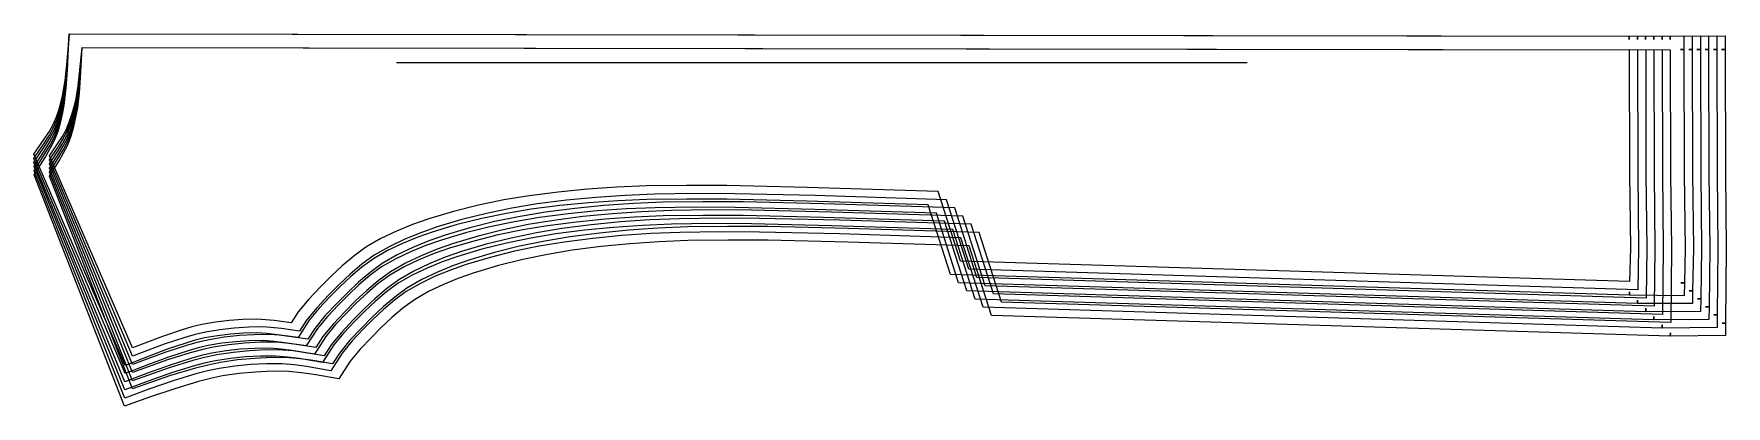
# Model space of a CAD drawing. Header units: inches. Extents: x 0 to 48.7, y 0 to 10.7.
import ezdxf

# ---------------------------------------------------------------- set-up
doc = ezdxf.new("R2010")
doc.units = ezdxf.units.IN

msp = doc.modelspace()

# ---------------------------------------------------------------- linework, layer by layer
at = {"layer": 'T001L001'}
for points in [[(0, 7.255), (0.3, 7.685), (0.441, 7.904), (0.57, 8.132), (0.653, 8.327), (0.722, 8.528), (0.781, 8.732), (0.829, 8.94), (0.898, 9.382), (0.95, 9.827), (1.028, 10.722), (45.895, 10.656), (45.895, 10.558), (45.895, 10.656), (47.47, 10.666), (47.471, 10.266), (47.373, 10.266), (47.471, 10.266), (47.48, 6.702), (47.504, 4.544), (47.483, 3.554), (47.384, 3.556), (47.483, 3.554), (47.475, 3.176), (45.9, 3.193), (45.903, 3.292), (45.9, 3.193), (26.367, 3.792), (25.727, 5.797), (22.236, 5.904), (19.935, 5.959), (18.785, 5.965), (17.636, 5.949), (16.801, 5.914), (15.967, 5.857), (15.136, 5.776), (14.308, 5.669), (13.593, 5.549), (12.884, 5.403), (12.182, 5.228), (11.489, 5.022), (11.042, 4.865), (10.604, 4.686), (10.177, 4.482), (9.768, 4.247), (9.433, 4.001), (9.117, 3.731), (8.813, 3.445), (8.519, 3.149), (8.21, 2.822), (7.923, 2.474), (7.602, 1.973), (7.007, 2.058), (6.709, 2.092), (6.41, 2.112), (6.033, 2.104), (5.658, 2.075), (5.284, 2.029), (4.913, 1.964), (4.639, 1.897), (4.368, 1.818), (3.832, 1.637), (2.627, 1.174), (0, 7.255)], [(0.002, 7.136), (0.305, 7.58), (0.448, 7.807), (0.577, 8.041), (0.661, 8.245), (0.731, 8.454), (0.79, 8.667), (0.837, 8.883), (0.905, 9.339), (0.953, 9.799), (1.024, 10.722), (46.131, 10.656), (46.131, 10.558), (46.131, 10.656), (47.706, 10.666), (47.707, 10.266), (47.609, 10.266), (47.707, 10.266), (47.716, 6.702), (47.74, 4.547), (47.719, 3.324), (47.621, 3.326), (47.719, 3.324), (47.713, 2.953), (46.138, 2.957), (46.133, 2.957), (46.136, 3.056), (46.133, 2.957), (26.604, 3.556), (25.963, 5.561), (22.472, 5.668), (20.172, 5.723), (19.022, 5.729), (17.872, 5.713), (17.037, 5.678), (16.203, 5.621), (15.372, 5.54), (14.544, 5.432), (13.83, 5.313), (13.12, 5.167), (12.418, 4.992), (11.725, 4.785), (11.278, 4.629), (10.84, 4.449), (10.413, 4.245), (10.004, 4.01), (9.67, 3.764), (9.353, 3.495), (9.049, 3.209), (8.755, 2.913), (8.446, 2.585), (8.16, 2.238), (7.837, 1.735), (7.216, 1.828), (6.905, 1.866), (6.594, 1.889), (6.197, 1.884), (5.801, 1.856), (5.407, 1.811), (5.016, 1.745), (4.727, 1.677), (4.441, 1.596), (3.875, 1.41), (3.247, 1.18), (2.623, 0.939), (0.002, 7.136)], [(0.004, 7.017), (0.31, 7.475), (0.454, 7.709), (0.584, 7.951), (0.67, 8.163), (0.74, 8.381), (0.799, 8.602), (0.846, 8.826), (0.911, 9.297), (0.956, 9.771), (1.021, 10.722), (46.368, 10.656), (46.367, 10.558), (46.368, 10.656), (47.942, 10.666), (47.943, 10.266), (47.845, 10.266), (47.943, 10.266), (47.952, 6.702), (47.976, 4.549), (47.955, 3.093), (47.857, 3.094), (47.955, 3.093), (47.95, 2.725), (46.375, 2.721), (46.369, 2.721), (46.372, 2.819), (46.369, 2.721), (26.84, 3.32), (26.2, 5.325), (22.708, 5.432), (20.408, 5.487), (19.258, 5.493), (18.108, 5.477), (17.273, 5.442), (16.44, 5.384), (15.608, 5.303), (14.78, 5.196), (14.066, 5.077), (13.356, 4.931), (12.655, 4.755), (11.961, 4.549), (11.514, 4.393), (11.076, 4.213), (10.65, 4.009), (10.24, 3.774), (9.906, 3.528), (9.589, 3.259), (9.285, 2.973), (8.992, 2.676), (8.682, 2.349), (8.396, 2.002), (8.072, 1.497), (7.426, 1.599), (7.103, 1.64), (6.778, 1.666), (6.361, 1.664), (5.945, 1.638), (5.531, 1.593), (5.12, 1.526), (4.815, 1.457), (4.514, 1.375), (3.919, 1.183), (3.267, 0.95), (2.62, 0.705), (0.004, 7.017)], [(0.005, 6.898), (0.315, 7.371), (0.461, 7.612), (0.592, 7.86), (0.678, 8.081), (0.749, 8.307), (0.808, 8.537), (0.855, 8.77), (0.917, 9.255), (0.96, 9.743), (1.018, 10.722), (46.604, 10.656), (46.604, 10.558), (46.604, 10.656), (48.179, 10.666), (48.18, 10.266), (48.081, 10.266), (48.18, 10.266), (48.189, 6.702), (48.212, 4.551), (48.192, 2.859), (48.093, 2.861), (48.192, 2.859), (48.187, 2.495), (46.612, 2.485), (46.605, 2.485), (46.608, 2.583), (46.605, 2.485), (27.076, 3.084), (26.436, 5.088), (22.944, 5.196), (20.644, 5.25), (19.494, 5.257), (18.344, 5.24), (17.509, 5.205), (16.676, 5.148), (15.845, 5.067), (15.017, 4.96), (14.302, 4.841), (13.593, 4.695), (12.891, 4.519), (12.197, 4.313), (11.75, 4.157), (11.312, 3.977), (10.886, 3.773), (10.476, 3.538), (10.142, 3.292), (9.825, 3.023), (9.522, 2.737), (9.228, 2.44), (8.918, 2.113), (8.632, 1.766), (8.307, 1.26), (7.636, 1.369), (7.3, 1.414), (6.962, 1.444), (6.526, 1.444), (6.09, 1.419), (5.655, 1.375), (5.223, 1.308), (4.904, 1.237), (4.588, 1.153), (3.963, 0.956), (3.288, 0.719), (2.616, 0.47), (0.005, 6.898)], [(0.007, 6.78), (0.32, 7.267), (0.467, 7.515), (0.599, 7.771), (0.687, 7.999), (0.758, 8.234), (0.818, 8.472), (0.864, 8.714), (0.924, 9.213), (0.963, 9.715), (1.014, 10.722), (46.84, 10.656), (46.84, 10.558), (46.84, 10.656), (48.415, 10.666), (48.416, 10.266), (48.317, 10.266), (48.416, 10.266), (48.425, 6.702), (48.448, 4.552), (48.428, 2.626), (48.33, 2.627), (48.428, 2.626), (48.424, 2.264), (46.849, 2.248), (46.841, 2.249), (46.844, 2.347), (46.841, 2.249), (27.312, 2.848), (26.672, 4.852), (23.18, 4.96), (20.88, 5.014), (19.73, 5.02), (18.58, 5.004), (17.746, 4.969), (16.912, 4.912), (16.081, 4.831), (15.253, 4.724), (14.538, 4.605), (13.829, 4.459), (13.127, 4.283), (12.434, 4.077), (11.986, 3.92), (11.548, 3.741), (11.122, 3.537), (10.713, 3.302), (10.378, 3.056), (10.061, 2.786), (9.758, 2.501), (9.464, 2.204), (9.155, 1.877), (8.868, 1.529), (8.543, 1.022), (7.846, 1.14), (7.497, 1.189), (7.147, 1.221), (6.69, 1.224), (6.234, 1.201), (5.779, 1.157), (5.327, 1.089), (4.993, 1.017), (4.662, 0.931), (4.007, 0.729), (3.308, 0.488), (2.613, 0.235), (0.007, 6.78)], [(0.009, 6.661), (0.325, 7.162), (0.474, 7.418), (0.607, 7.681), (0.696, 7.918), (0.767, 8.161), (0.827, 8.408), (0.873, 8.658), (0.93, 9.171), (0.967, 9.687), (1.012, 10.722), (47.076, 10.656), (47.076, 10.558), (47.076, 10.656), (48.651, 10.666), (48.652, 10.266), (48.554, 10.266), (48.652, 10.266), (48.661, 6.702), (48.684, 4.553), (48.664, 2.391), (48.566, 2.392), (48.664, 2.391), (48.661, 2.031), (47.086, 2.012), (47.077, 2.012), (47.08, 2.111), (47.077, 2.012), (27.548, 2.611), (26.908, 4.616), (23.417, 4.723), (21.116, 4.778), (19.966, 4.784), (18.816, 4.768), (17.982, 4.733), (17.148, 4.676), (16.317, 4.595), (15.489, 4.488), (14.774, 4.368), (14.065, 4.222), (13.363, 4.047), (12.67, 3.841), (12.223, 3.684), (11.785, 3.505), (11.358, 3.3), (10.949, 3.066), (10.614, 2.82), (10.298, 2.55), (9.994, 2.264), (9.7, 1.968), (9.391, 1.641), (9.104, 1.293), (8.778, 0.785), (8.057, 0.91), (7.695, 0.963), (7.332, 0.998), (6.855, 1.004), (6.378, 0.982), (5.903, 0.939), (5.431, 0.871), (5.082, 0.798), (4.736, 0.709), (4.052, 0.502), (3.329, 0.257), (2.61, 0), (0.009, 6.661)], [(0.447, 7.211), (0.7, 7.58), (0.82, 7.768), (0.929, 7.962), (1.02, 8.179), (1.097, 8.401), (1.162, 8.627), (1.215, 8.856), (1.274, 9.221), (1.318, 9.589), (1.387, 10.327), (45.896, 10.263), (45.905, 6.692), (45.929, 4.552), (45.908, 3.587), (26.658, 4.177), (26.018, 6.182), (22.244, 6.298), (19.932, 6.353), (18.776, 6.359), (17.621, 6.343), (16.774, 6.307), (15.929, 6.249), (15.087, 6.167), (14.247, 6.059), (13.516, 5.937), (12.79, 5.787), (12.072, 5.608), (11.363, 5.397), (10.892, 5.232), (10.431, 5.043), (9.983, 4.829), (9.552, 4.581), (9.201, 4.323), (8.868, 4.04), (8.549, 3.74), (8.241, 3.428), (7.912, 3.081), (7.608, 2.712), (7.406, 2.397), (6.91, 2.465), (6.412, 2.508), (6.016, 2.499), (5.62, 2.468), (5.227, 2.42), (4.836, 2.352), (4.549, 2.282), (4.265, 2.2), (3.704, 2.01), (2.839, 1.677), (0.447, 7.211)], [(0.447, 7.093), (0.705, 7.477), (0.827, 7.673), (0.938, 7.876), (1.03, 8.1), (1.107, 8.331), (1.172, 8.565), (1.225, 8.803), (1.282, 9.182), (1.324, 9.562), (1.387, 10.327), (46.132, 10.263), (46.141, 6.692), (46.165, 4.552), (46.145, 3.351), (26.894, 3.941), (26.254, 5.946), (22.48, 6.062), (20.168, 6.117), (19.013, 6.123), (17.857, 6.107), (17.011, 6.071), (16.166, 6.013), (15.323, 5.931), (14.483, 5.822), (13.752, 5.701), (13.026, 5.551), (12.308, 5.371), (11.599, 5.16), (11.128, 4.996), (10.668, 4.807), (10.219, 4.592), (9.789, 4.345), (9.437, 4.087), (9.104, 3.804), (8.785, 3.503), (8.477, 3.192), (8.148, 2.845), (7.845, 2.476), (7.642, 2.161), (7.122, 2.236), (6.599, 2.285), (6.183, 2.279), (5.767, 2.25), (5.353, 2.202), (4.942, 2.134), (4.64, 2.063), (4.341, 1.978), (3.751, 1.784), (2.839, 1.441), (0.447, 7.093)], [(0.447, 6.975), (0.71, 7.375), (0.835, 7.578), (0.947, 7.789), (1.04, 8.022), (1.117, 8.261), (1.182, 8.504), (1.234, 8.75), (1.29, 9.142), (1.329, 9.536), (1.387, 10.327), (46.369, 10.263), (46.378, 6.692), (46.401, 4.552), (46.381, 3.114), (27.13, 3.705), (26.49, 5.71), (22.716, 5.826), (20.404, 5.881), (19.249, 5.887), (18.093, 5.87), (17.247, 5.835), (16.402, 5.777), (15.559, 5.695), (14.719, 5.586), (13.988, 5.464), (13.263, 5.315), (12.545, 5.135), (11.835, 4.924), (11.365, 4.76), (10.904, 4.571), (10.455, 4.356), (10.025, 4.109), (9.673, 3.851), (9.341, 3.568), (9.022, 3.267), (8.713, 2.956), (8.385, 2.608), (8.081, 2.24), (7.879, 1.925), (7.333, 2.007), (7.06, 2.041), (6.786, 2.062), (6.349, 2.059), (5.914, 2.032), (5.479, 1.985), (5.048, 1.915), (4.731, 1.843), (4.417, 1.757), (3.797, 1.557), (2.839, 1.205), (0.447, 6.975)], [(0.447, 6.857), (0.715, 7.272), (0.842, 7.483), (0.956, 7.702), (1.05, 7.943), (1.127, 8.191), (1.192, 8.442), (1.244, 8.697), (1.297, 9.102), (1.335, 9.51), (1.387, 10.327), (46.605, 10.263), (46.614, 6.692), (46.637, 4.552), (46.617, 2.878), (27.366, 3.469), (26.726, 5.473), (22.952, 5.589), (20.641, 5.644), (19.485, 5.65), (18.33, 5.634), (17.483, 5.599), (16.638, 5.541), (15.795, 5.459), (14.956, 5.35), (14.225, 5.228), (13.499, 5.079), (12.781, 4.899), (12.071, 4.688), (11.601, 4.524), (11.14, 4.334), (10.691, 4.12), (10.261, 3.873), (9.91, 3.614), (9.577, 3.331), (9.258, 3.031), (8.949, 2.72), (8.621, 2.372), (8.317, 2.004), (8.115, 1.688), (7.545, 1.779), (7.259, 1.815), (6.973, 1.839), (6.516, 1.839), (6.06, 1.813), (5.606, 1.767), (5.154, 1.697), (4.822, 1.624), (4.493, 1.536), (3.843, 1.331), (2.839, 0.969), (0.447, 6.857)], [(0.447, 6.739), (0.72, 7.169), (0.849, 7.389), (0.964, 7.615), (1.06, 7.865), (1.137, 8.121), (1.202, 8.381), (1.253, 8.644), (1.305, 9.063), (1.34, 9.483), (1.387, 10.327), (46.841, 10.263), (46.85, 6.692), (46.873, 4.552), (46.853, 2.642), (27.603, 3.233), (26.962, 5.237), (23.188, 5.353), (20.877, 5.408), (19.721, 5.414), (18.566, 5.398), (17.719, 5.363), (16.874, 5.305), (16.031, 5.222), (15.192, 5.114), (14.461, 4.992), (13.735, 4.842), (13.017, 4.663), (12.307, 4.452), (11.837, 4.287), (11.376, 4.098), (10.928, 3.884), (10.497, 3.636), (10.146, 3.378), (9.813, 3.095), (9.494, 2.795), (9.186, 2.483), (8.857, 2.136), (8.553, 1.767), (8.351, 1.452), (7.757, 1.55), (7.459, 1.59), (7.16, 1.617), (6.683, 1.619), (6.207, 1.595), (5.732, 1.549), (5.261, 1.479), (4.913, 1.405), (4.569, 1.315), (3.889, 1.105), (2.839, 0.732), (0.447, 6.739)], [(0.447, 6.621), (0.725, 7.067), (0.856, 7.294), (0.973, 7.528), (1.069, 7.786), (1.147, 8.051), (1.212, 8.32), (1.263, 8.591), (1.313, 9.023), (1.345, 9.457), (1.387, 10.327), (47.077, 10.263), (47.086, 6.692), (47.11, 4.552), (47.089, 2.406), (27.839, 2.996), (27.199, 5.001), (23.425, 5.117), (21.113, 5.172), (19.957, 5.178), (18.802, 5.162), (17.955, 5.126), (17.11, 5.068), (16.268, 4.986), (15.428, 4.878), (14.697, 4.756), (13.971, 4.606), (13.253, 4.427), (12.544, 4.216), (12.073, 4.051), (11.612, 3.862), (11.164, 3.648), (10.733, 3.4), (10.382, 3.142), (10.049, 2.859), (9.73, 2.559), (9.422, 2.247), (9.093, 1.9), (8.789, 1.531), (8.587, 1.216), (7.968, 1.321), (7.658, 1.364), (7.347, 1.394), (6.85, 1.399), (6.354, 1.376), (5.859, 1.332), (5.367, 1.261), (5.004, 1.185), (4.646, 1.094), (3.936, 0.879), (2.839, 0.496), (0.447, 6.621)], [(10.431, 9.893), (34.908, 9.893)]]:
    msp.add_lwpolyline(points, dxfattribs=at)

doc.saveas('drawing.dxf')
